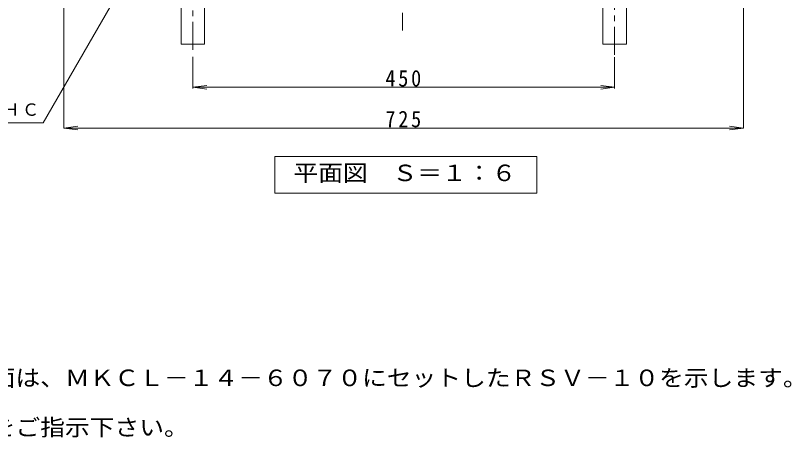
# Model space of a CAD drawing. Units: millimetres, scale not verified. Extents: x -1115 to 1113, y -816 to 690.
# Drawn here: x 215 to 1043, y -651 to -201 of the extents above; entities that cross this region are included whole.
import ezdxf
from ezdxf.enums import TextEntityAlignment as Align

# ---------------------------------------------------------------- set-up
doc = ezdxf.new("R2010")
doc.units = ezdxf.units.MM
doc.header["$LTSCALE"] = 6
doc.linetypes.add('CHAIN1', pattern=[8, 5, -1, 1, -1])
doc.linetypes.add('CHAIN2', pattern=[12, 9, -1, 1, -1])
for name, color, linetype, lineweight in [('0-3_建具', 4, 'CHAIN2', 9), ('0-5_寸法', 7, 'Continuous', 9), ('B-0_292Kigo', 2, 'Continuous', 9), ('B-1_292Kigo9', 2, 'Continuous', 9), ('B-4_301Dansa9', 7, 'Continuous', 9)]:
    doc.layers.add(name, color=color, linetype=linetype, lineweight=lineweight)
doc.layers.add('F-4_F-4ﾚｲﾔ', color=2, linetype='Continuous')
doc.styles.add('ＭＳ ゴシック', font='')
doc.styles.get('ＭＳ ゴシック').set_extended_font_data('MS Gothic')

msp = doc.modelspace()

# ---------------------------------------------------------------- linework, layer by layer
at = {"layer": '0-3_建具'}
msp.add_line((627.924, 593.528), (627.924, -217.203), dxfattribs=at)
at = {"layer": '0-5_寸法'}
for p in [(362.687, -110.907), (6.496, -315.622)]:
    msp.add_line(p, (244.496, -315.622), dxfattribs=at)
at = {"layer": 'B-0_292Kigo'}
for p, q in [((391.63, -231.607), (391.63, -174.107)), ((866.631, -231.607), (866.631, -174.107))]:
    msp.add_line(p, q, dxfattribs=at)
for points in [[(391.63, -231.607), (416.63, -231.607), (416.63, -174.107)], [(866.631, -231.607), (841.631, -231.607), (841.631, -174.107)]]:
    msp.add_lwpolyline(points, dxfattribs=at)
at = {"layer": 'B-1_292Kigo9', "linetype": 'CHAIN1'}
for p, q in [((404.13, -237.958), (404.13, -155.216)), ((854.131, -243.282), (854.131, -155.216))]:
    msp.add_line(p, q, dxfattribs=at)
at = {"layer": 'B-4_301Dansa9'}
for p, q in [((266.631, -66.826), (266.631, -321.207)), ((991.631, -66.826), (991.631, -321.207)), ((404.13, -245.278), (404.13, -279.22)), ((854.131, -245.527), (854.131, -279.22)), ((404.13, -277.72), (419.002, -275.762)), ((404.13, -277.72), (854.131, -277.72)), ((404.13, -277.72), (419.002, -279.678)), ((854.131, -277.72), (839.259, -275.762)), ((854.131, -277.72), (839.259, -279.678)), ((266.631, -321.207), (281.502, -319.249)), ((266.631, -321.207), (991.631, -321.207)), ((266.631, -321.207), (281.502, -323.165)), ((991.631, -321.207), (976.759, -319.249)), ((991.631, -321.207), (976.759, -323.165))]:
    msp.add_line(p, q, dxfattribs=at)
at = {"layer": 'B-4_301Dansa9', "color": 2}
msp.add_lwpolyline([(491.794, -390.66), (491.794, -351.66), (771.23, -351.66), (771.23, -390.66)], close=True, dxfattribs=at)

# ---------------------------------------------------------------- texts
at = {"layer": '0-5_寸法', "insert": (11.496, -309.621), "char_height": 13.2, "attachment_point": 7, "style": 'ＭＳ ゴシック'}
msp.add_mtext('\\T1.17;コーナー金具：ＳＰＨＣ', dxfattribs=at)
at = {"layer": 'B-4_301Dansa9', "color": 2, "style": 'ＭＳ ゴシック', "width": 1.1}
msp.add_text('平面図\u3000Ｓ＝１：６', height=17.6, dxfattribs=at).set_placement((511.512, -383.16), align=Align.BOTTOM_LEFT)
at = {"layer": 'B-4_301Dansa9', "color": 2, "char_height": 17.6, "attachment_point": 7, "style": 'ＭＳ ゴシック'}
for s, insert in [('\\T1.27;\\W0.9;450', (609.631, -277.22)), ('\\T1.27;\\W0.9;725', (609.631, -320.707))]:
    msp.add_mtext(s, dxfattribs=dict(at, insert=insert))
at = {"layer": 'F-4_F-4ﾚｲﾔ', "style": 'ＭＳ ゴシック', "width": 1.1}
for s, p in [('※この図面は、ＭＫＣＬ－１４－６０７０にセットしたＲＳＶ－１０を示します。', (82.941, -601.756)), ('※Ｃ寸法をご指示下さい。', (82.941, -654.606))]:
    msp.add_text(s, height=17.6, dxfattribs=at).set_placement(p, align=Align.BOTTOM_LEFT)

doc.saveas('drawing.dxf')
